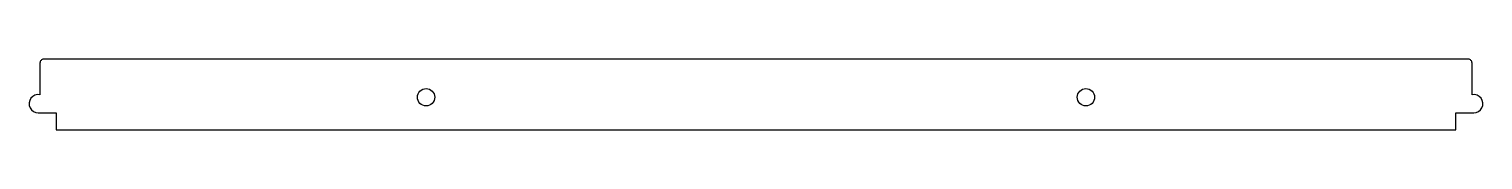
# Model space of a CAD drawing. Header units: millimetres. Extents: x -26 to 242, y -8 to 5.
import ezdxf

# ---------------------------------------------------------------- set-up
doc = ezdxf.new("R2010")
doc.units = ezdxf.units.MM
doc.layers.get('0').update_dxf_attribs({"linetype": 'CONTINUOUS'})

msp = doc.modelspace()

# ---------------------------------------------------------------- linework, layer by layer
msp.add_lwpolyline([(-21.08, -7.9), (236.98, -7.9), (236.98, -4.8), (240.28, -4.8, 1.09288), (239.98, -1.43), (239.98, 4.4, 0.414214), (239.28, 5.1), (-23.38, 5.1, 0.414214), (-24.08, 4.4), (-24.08, -1.43, 1.09288), (-24.38, -4.8), (-21.08, -4.8)], format="xyb", close=True)
for centre in [(47.12, -1.9), (168.78, -1.9)]:
    msp.add_circle(centre, 1.6)

doc.saveas('drawing.dxf')
